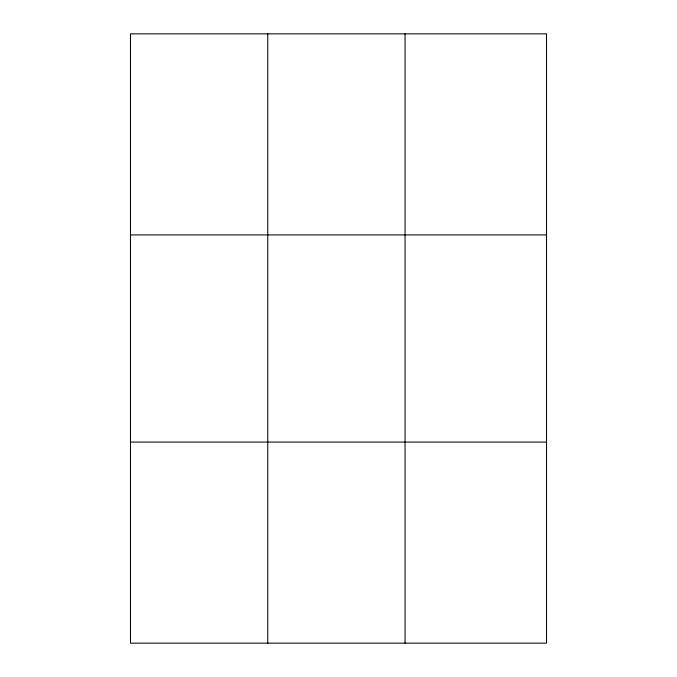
<?xml version="1.0" encoding="UTF-8"?>
<svg xmlns="http://www.w3.org/2000/svg" width="677" height="677" viewBox="0 0 677 677"><rect width="100%" height="100%" fill="white"/><g stroke="black" fill="none" stroke-linecap="round" stroke-linejoin="round"><path stroke-width="1.02" d="M267.77 33.85L267.77 643.15M405.066 33.85L405.066 643.15M130.483 234.919L546.517 234.919M130.483 442.081L546.517 442.081M546.517 602.936L546.517 643.15L130.483 643.15L130.483 33.85L546.517 33.85L546.517 602.936"/></g></svg>
